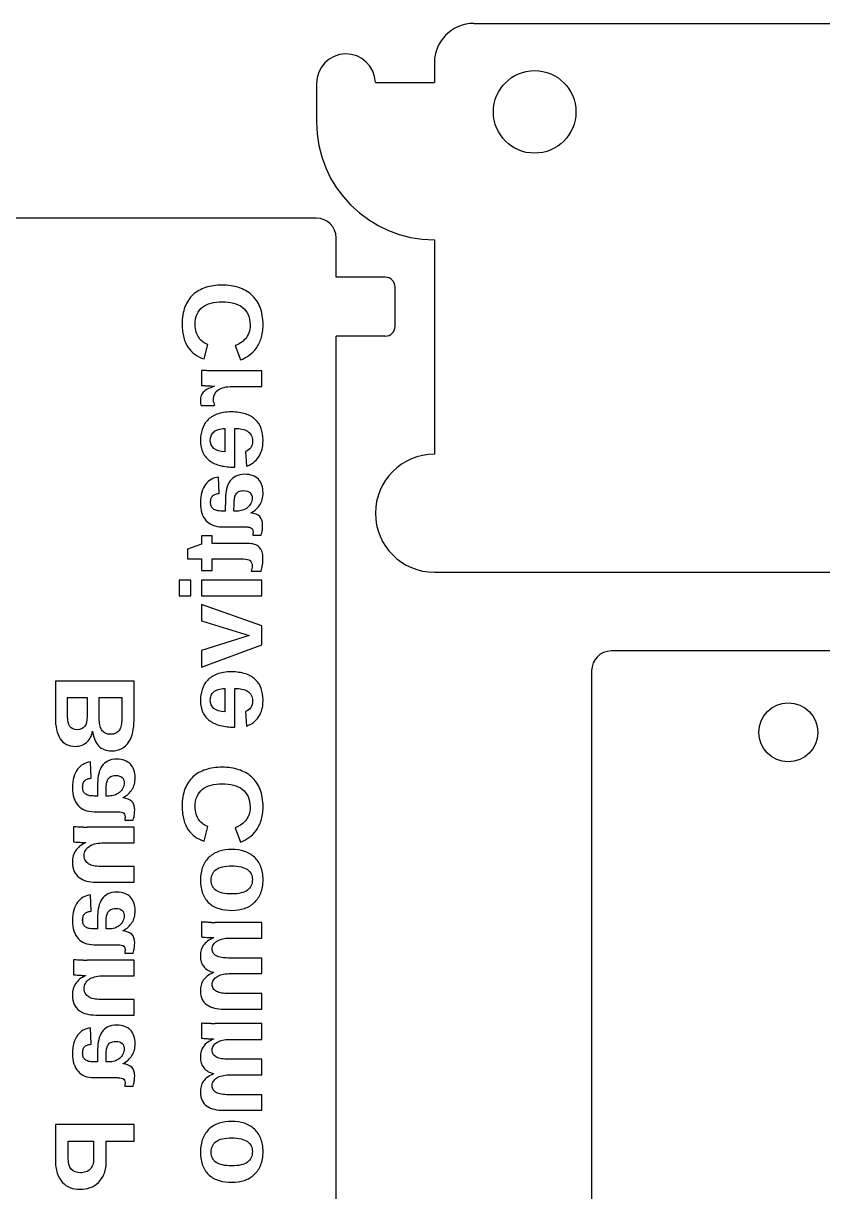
# Model space of a CAD drawing. Header units: millimetres. Extents: x 0 to 270, y 0 to 156.
# Drawn here: x 149.1 to 189.8, y 96.5 to 155.9 of the extents above; entities that cross this region are included whole.
import ezdxf

# ---------------------------------------------------------------- set-up
doc = ezdxf.new("R2010")
doc.units = ezdxf.units.MM
doc.layers.add('connector cutout', color=1, linetype='Continuous')
doc.layers.add('text', color=2, linetype='Continuous')

msp = doc.modelspace()

# ---------------------------------------------------------------- linework, layer by layer
for p, q in [((172, 155.9), (228.2, 155.9)), ((170, 153.9), (170, 152.9)), ((164, 152.849), (164, 150.9)), ((167, 152.9), (167, 152.9)), ((167, 152.9), (170, 152.9)), ((164, 146), (106, 146)), ((165, 143), (165, 145)), ((170, 144.9), (170, 134)), ((167.5, 143), (165, 143)), ((168, 140.5), (168, 142.5)), ((165, 126.3), (165, 140)), ((167.5, 140), (165, 140)), ((170, 128), (262, 128)), ((165, 114.3), (165, 126.3)), ((197.7, 124), (179, 124)), ((178, 123), (178, 55)), ((165, 85.7), (165, 114.3))]:
    msp.add_line(p, q)
msp.add_circle((175.1, 151.4), 2.1)
for centre, radius, start, end in [((172, 153.9), 2, 90, 180), ((165.5, 152.849), 1.5, 1.92971, 180), ((170, 150.9), 6, 180, 270), ((164, 145), 1, 0, 90), ((167.5, 142.5), 0.5, 0, 90), ((167.5, 140.5), 0.5, 270, 0), ((170, 131), 3, 90, 270), ((179, 123), 1, 90, 180)]:
    msp.add_arc(centre, radius, start, end)
at = {"layer": 'connector cutout'}
msp.add_circle((188, 119.86), 1.5, dxfattribs=at)
at = {"layer": 'text'}
for p, q in [((158.282, 138.842), (158.484, 139.58)), ((159.866, 139.52), (160.142, 138.79)), ((158.157, 138.261), (158.157, 137.501)), ((161.229, 138.239), (158.879, 138.239)), ((161.229, 137.441), (161.229, 138.239)), ((158.813, 137.464), (158.813, 137.452)), ((159.721, 137.441), (161.229, 137.441)), ((158.14, 136.47), (158.808, 136.47)), ((159.347, 135.307), (159.347, 134.115)), ((159.847, 133.342), (159.847, 135.312)), ((160.386, 134.14), (160.451, 133.388)), ((159.824, 133.342), (159.847, 133.342)), ((159.052, 132.009), (159.012, 132.841)), ((159.378, 131.768), (159.366, 131.107)), ((159.807, 131.107), (159.813, 131.515)), ((159.366, 131.107), (159.21, 131.107)), ((159.963, 131.107), (159.807, 131.107)), ((160.681, 131.007), (160.681, 131.024)), ((159.202, 130.309), (160.321, 130.309)), ((158.697, 129.853), (158.157, 129.853)), ((158.157, 129.853), (158.157, 129.424)), ((158.697, 129.464), (158.697, 129.853)), ((160.508, 129.464), (158.697, 129.464)), ((160.758, 129.88), (161.19, 129.88)), ((158.157, 129.424), (157.436, 129.174)), ((157.436, 129.174), (157.436, 128.675)), ((157.436, 128.675), (158.157, 128.675)), ((158.157, 128.675), (158.157, 128.092)), ((158.697, 128.092), (158.697, 128.675)), ((158.697, 128.675), (160.292, 128.675)), ((158.157, 128.092), (158.697, 128.092)), ((160.689, 128.058), (161.183, 128.058)), ((157.604, 127.599), (157.016, 127.599)), ((157.016, 127.599), (157.016, 126.801)), ((157.604, 126.801), (157.604, 127.599)), ((161.229, 127.599), (158.157, 127.599)), ((158.157, 127.599), (158.157, 126.801)), ((161.229, 126.801), (161.229, 127.599)), ((157.016, 126.801), (157.604, 126.801)), ((158.157, 126.801), (161.229, 126.801)), ((161.229, 125.27), (158.157, 126.369)), ((158.157, 126.369), (158.157, 125.526)), ((158.157, 125.526), (160.585, 124.788)), ((160.585, 124.788), (158.157, 124.018)), ((161.229, 124.317), (161.229, 125.27)), ((158.157, 123.184), (161.229, 124.317)), ((158.157, 124.018), (158.157, 123.184)), ((154.721, 122.468), (150.721, 122.468)), ((150.721, 122.468), (150.721, 120.637)), ((154.721, 120.467), (154.721, 122.468)), ((159.347, 122.095), (159.347, 120.903)), ((159.847, 120.13), (159.847, 122.1)), ((151.343, 120.677), (151.343, 121.631)), ((151.343, 121.631), (152.334, 121.631)), ((152.334, 121.631), (152.334, 120.671)), ((152.952, 120.569), (152.952, 121.631)), ((152.952, 121.631), (154.099, 121.631)), ((154.099, 121.631), (154.099, 120.538)), ((160.386, 120.928), (160.451, 120.176)), ((159.824, 120.13), (159.847, 120.13)), ((152.544, 117.53), (152.504, 118.362)), ((152.87, 117.289), (152.858, 116.627)), ((153.299, 116.627), (153.305, 117.036)), ((152.858, 116.627), (152.702, 116.627)), ((153.455, 116.627), (153.299, 116.627)), ((154.173, 116.528), (154.173, 116.545)), ((152.694, 115.83), (153.813, 115.83)), ((154.25, 115.401), (154.682, 115.401)), ((151.649, 115.061), (151.649, 114.301)), ((154.721, 115.038), (152.337, 115.038)), ((154.721, 114.241), (154.721, 115.038)), ((158.282, 114.336), (158.484, 115.075)), ((159.866, 115.015), (160.142, 114.285)), ((152.26, 114.264), (152.26, 114.252)), ((153.074, 114.241), (154.721, 114.241)), ((154.721, 113.048), (152.998, 113.048)), ((154.721, 112.253), (154.721, 113.048)), ((152.771, 112.253), (154.721, 112.253)), ((152.544, 110.771), (152.504, 111.603)), ((152.87, 110.53), (152.858, 109.869)), ((152.858, 109.869), (152.702, 109.869)), ((153.299, 109.869), (153.305, 110.277)), ((153.455, 109.869), (153.299, 109.869)), ((158.157, 110.224), (158.157, 109.463)), ((161.229, 110.201), (158.844, 110.201)), ((161.229, 109.403), (161.229, 110.201)), ((154.173, 109.769), (154.173, 109.786)), ((158.768, 109.427), (158.768, 109.415)), ((159.582, 109.403), (161.229, 109.403)), ((152.694, 109.071), (153.813, 109.071)), ((151.649, 108.302), (151.649, 107.542)), ((154.721, 108.28), (152.337, 108.28)), ((154.25, 108.642), (154.682, 108.642)), ((154.721, 107.482), (154.721, 108.28)), ((161.229, 108.393), (159.506, 108.393)), ((161.229, 107.601), (161.229, 108.393)), ((152.26, 107.505), (152.26, 107.494)), ((153.074, 107.482), (154.721, 107.482)), ((158.768, 107.666), (158.768, 107.649)), ((159.546, 107.601), (161.229, 107.601)), ((161.229, 106.59), (159.506, 106.59)), ((161.229, 105.798), (161.229, 106.59)), ((154.721, 106.29), (152.998, 106.29)), ((154.721, 105.495), (154.721, 106.29)), ((159.278, 105.798), (161.229, 105.798)), ((152.771, 105.495), (154.721, 105.495)), ((152.544, 104.013), (152.504, 104.845)), ((158.157, 105.078), (158.157, 104.318)), ((161.229, 105.056), (158.844, 105.056)), ((161.229, 104.258), (161.229, 105.056)), ((158.768, 104.281), (158.768, 104.27)), ((159.582, 104.258), (161.229, 104.258)), ((152.87, 103.772), (152.858, 103.11)), ((153.299, 103.11), (153.305, 103.519)), ((152.858, 103.11), (152.702, 103.11)), ((153.455, 103.11), (153.299, 103.11)), ((154.173, 103.011), (154.173, 103.028)), ((161.229, 103.248), (159.506, 103.248)), ((161.229, 102.455), (161.229, 103.248)), ((152.694, 102.312), (153.813, 102.312)), ((158.768, 102.521), (158.768, 102.504)), ((159.546, 102.455), (161.229, 102.455)), ((154.25, 101.884), (154.682, 101.884)), ((161.229, 101.445), (159.506, 101.445)), ((161.229, 100.653), (161.229, 101.445)), ((159.278, 100.653), (161.229, 100.653)), ((154.721, 99.925), (150.721, 99.925)), ((150.721, 99.925), (150.721, 98.128)), ((154.721, 99.088), (154.721, 99.925)), ((151.371, 98.222), (151.371, 99.088)), ((151.371, 99.088), (152.668, 99.088)), ((152.668, 99.088), (152.668, 98.199)), ((153.313, 98.094), (153.313, 99.088)), ((153.313, 99.088), (154.721, 99.088))]:
    msp.add_line(p, q, dxfattribs=at)
for centre, radius, start, end in [((159.16, 149.525), 12.068, 266.66383, 267.60149), ((161.7, 137.11), 2.962, 189.41928, 192.47318), ((160.021, 130.304), 1.236, 346.10812, 351.47061), ((153.513, 115.825), 1.236, 346.10812, 351.47061), ((152.339, 130.786), 15.748, 269.2462, 269.98987), ((152.545, 124.015), 9.757, 266.35659, 267.42638), ((158.847, 125.949), 15.748, 269.2462, 269.98987), ((159.053, 119.178), 9.757, 266.35659, 267.42638), ((153.513, 109.066), 1.236, 346.10812, 351.47061), ((152.339, 124.028), 15.748, 269.2462, 269.98987), ((152.545, 117.257), 9.757, 266.35659, 267.42638), ((158.847, 120.804), 15.748, 269.2462, 269.98987), ((159.053, 114.033), 9.757, 266.35659, 267.42638), ((153.513, 102.308), 1.236, 346.10812, 351.47061)]:
    msp.add_arc(centre, radius, start, end, dxfattribs=at)
for points in [[(159.21, 142.592), (158.898, 142.592), (158.616, 142.552), (158.365, 142.472)], [(160.043, 142.472), (159.789, 142.552), (159.511, 142.592), (159.21, 142.592)], [(157.721, 142.107), (157.544, 141.944), (157.408, 141.738), (157.313, 141.489)], [(158.365, 142.472), (158.113, 142.391), (157.898, 142.27), (157.721, 142.107)], [(160.7, 142.103), (160.515, 142.268), (160.296, 142.391), (160.043, 142.472)], [(161.131, 141.474), (161.028, 141.728), (160.884, 141.937), (160.7, 142.103)], [(157.313, 141.489), (157.217, 141.24), (157.169, 140.947), (157.169, 140.61)], [(157.926, 141.116), (157.991, 141.262), (158.084, 141.381), (158.205, 141.475)], [(158.205, 141.475), (158.327, 141.569), (158.472, 141.638), (158.641, 141.682)], [(158.641, 141.682), (158.811, 141.727), (159.001, 141.749), (159.21, 141.749)], [(159.21, 141.749), (159.419, 141.749), (159.61, 141.727), (159.783, 141.682)], [(159.783, 141.682), (159.956, 141.638), (160.105, 141.569), (160.23, 141.474)], [(160.23, 141.474), (160.355, 141.379), (160.452, 141.258), (160.522, 141.109)], [(161.286, 140.573), (161.286, 140.92), (161.234, 141.22), (161.131, 141.474)], [(157.828, 140.593), (157.828, 140.796), (157.861, 140.97), (157.926, 141.116)], [(160.522, 141.109), (160.592, 140.96), (160.627, 140.782), (160.627, 140.573)], [(157.169, 140.61), (157.169, 140.349), (157.197, 140.121), (157.252, 139.925)], [(157.883, 140.208), (157.846, 140.321), (157.828, 140.45), (157.828, 140.593)], [(158.029, 139.911), (157.969, 139.995), (157.92, 140.094), (157.883, 140.208)], [(160.561, 140.166), (160.516, 140.052), (160.458, 139.952), (160.386, 139.868)], [(160.627, 140.573), (160.627, 140.416), (160.605, 140.281), (160.561, 140.166)], [(161.188, 139.882), (161.253, 140.078), (161.286, 140.309), (161.286, 140.573)], [(157.252, 139.925), (157.307, 139.729), (157.384, 139.56), (157.483, 139.417)], [(158.238, 139.702), (158.16, 139.757), (158.09, 139.827), (158.029, 139.911)], [(158.484, 139.58), (158.399, 139.606), (158.317, 139.647), (158.238, 139.702)], [(160.142, 139.658), (160.051, 139.602), (159.959, 139.556), (159.866, 139.52)], [(160.386, 139.868), (160.314, 139.784), (160.233, 139.714), (160.142, 139.658)], [(160.931, 139.375), (161.037, 139.517), (161.123, 139.686), (161.188, 139.882)], [(157.483, 139.417), (157.582, 139.274), (157.699, 139.156), (157.835, 139.062)], [(157.835, 139.062), (157.97, 138.968), (158.119, 138.895), (158.282, 138.842)], [(160.142, 138.79), (160.286, 138.85), (160.427, 138.926), (160.565, 139.021)], [(160.565, 139.021), (160.703, 139.115), (160.825, 139.233), (160.931, 139.375)], [(158.275, 138.253), (158.221, 138.255), (158.182, 138.257), (158.157, 138.261)], [(158.457, 138.246), (158.39, 138.249), (158.329, 138.251), (158.275, 138.253)], [(158.668, 138.24), (158.595, 138.241), (158.524, 138.243), (158.457, 138.246)], [(158.879, 138.239), (158.812, 138.239), (158.742, 138.239), (158.668, 138.24)], [(158.29, 137.192), (158.228, 137.139), (158.181, 137.074), (158.148, 136.998)], [(158.157, 137.501), (158.18, 137.497), (158.219, 137.493), (158.275, 137.489)], [(158.275, 137.489), (158.331, 137.486), (158.392, 137.482), (158.458, 137.478)], [(158.514, 137.333), (158.426, 137.293), (158.351, 137.246), (158.29, 137.192)], [(158.813, 137.452), (158.701, 137.412), (158.602, 137.373), (158.514, 137.333)], [(158.655, 137.468), (158.721, 137.465), (158.773, 137.464), (158.813, 137.464)], [(158.765, 136.811), (158.765, 137.01), (158.845, 137.164), (159.006, 137.275)], [(159.006, 137.275), (159.167, 137.386), (159.405, 137.441), (159.721, 137.441)], [(158.148, 136.998), (158.114, 136.922), (158.098, 136.829), (158.098, 136.717)], [(158.098, 136.717), (158.098, 136.67), (158.102, 136.623), (158.11, 136.576)], [(158.778, 136.625), (158.769, 136.677), (158.765, 136.739), (158.765, 136.811)], [(158.11, 136.576), (158.119, 136.53), (158.129, 136.494), (158.14, 136.47)], [(158.938, 136.033), (158.738, 135.954), (158.575, 135.848), (158.451, 135.714)], [(159.679, 136.15), (159.386, 136.15), (159.139, 136.111), (158.938, 136.033)], [(160.387, 136.051), (160.186, 136.117), (159.95, 136.15), (159.679, 136.15)], [(160.89, 135.764), (160.756, 135.889), (160.589, 135.985), (160.387, 136.051)], [(158.451, 135.714), (158.327, 135.581), (158.238, 135.427), (158.183, 135.253)], [(161.188, 135.311), (161.123, 135.488), (161.023, 135.639), (160.89, 135.764)], [(158.183, 135.253), (158.128, 135.079), (158.1, 134.895), (158.1, 134.702)], [(158.603, 134.714), (158.603, 134.795), (158.617, 134.871), (158.644, 134.942)], [(158.644, 134.942), (158.671, 135.013), (158.715, 135.075), (158.775, 135.127)], [(158.775, 135.127), (158.834, 135.179), (158.912, 135.221), (159.006, 135.253)], [(159.006, 135.253), (159.101, 135.285), (159.214, 135.303), (159.347, 135.307)], [(159.847, 135.312), (159.975, 135.312), (160.095, 135.301), (160.206, 135.278)], [(160.206, 135.278), (160.317, 135.256), (160.412, 135.219), (160.493, 135.168)], [(160.493, 135.168), (160.573, 135.117), (160.636, 135.05), (160.683, 134.969)], [(160.683, 134.969), (160.729, 134.888), (160.752, 134.789), (160.752, 134.674)], [(161.286, 134.714), (161.286, 134.935), (161.253, 135.134), (161.188, 135.311)], [(158.1, 134.702), (158.1, 134.46), (158.143, 134.253), (158.227, 134.082)], [(158.789, 134.293), (158.665, 134.398), (158.603, 134.538), (158.603, 134.714)], [(159.347, 134.115), (159.099, 134.13), (158.913, 134.189), (158.789, 134.293)], [(160.663, 134.33), (160.603, 134.241), (160.511, 134.178), (160.386, 134.14)], [(160.752, 134.674), (160.752, 134.534), (160.722, 134.419), (160.663, 134.33)], [(161.205, 134.159), (161.259, 134.311), (161.286, 134.496), (161.286, 134.714)], [(158.227, 134.082), (158.311, 133.911), (158.429, 133.77), (158.58, 133.661)], [(158.58, 133.661), (158.732, 133.551), (158.913, 133.47), (159.124, 133.419)], [(160.729, 133.531), (160.828, 133.593), (160.918, 133.675), (161.001, 133.777)], [(161.001, 133.777), (161.083, 133.879), (161.151, 134.006), (161.205, 134.159)], [(159.124, 133.419), (159.335, 133.368), (159.568, 133.342), (159.824, 133.342)], [(160.451, 133.388), (160.538, 133.422), (160.631, 133.47), (160.729, 133.531)], [(158.356, 132.465), (158.275, 132.358), (158.212, 132.226), (158.167, 132.07)], [(158.644, 132.716), (158.533, 132.656), (158.437, 132.572), (158.356, 132.465)], [(159.012, 132.841), (158.878, 132.819), (158.755, 132.777), (158.644, 132.716)], [(159.601, 132.625), (159.524, 132.515), (159.468, 132.387), (159.433, 132.239)], [(159.902, 132.885), (159.778, 132.822), (159.678, 132.735), (159.601, 132.625)], [(160.36, 132.98), (160.179, 132.98), (160.026, 132.949), (159.902, 132.885)], [(160.755, 132.915), (160.64, 132.958), (160.508, 132.98), (160.36, 132.98)], [(161.046, 132.727), (160.967, 132.809), (160.87, 132.871), (160.755, 132.915)], [(161.225, 132.431), (161.184, 132.547), (161.124, 132.646), (161.046, 132.727)], [(161.286, 132.035), (161.286, 132.182), (161.265, 132.314), (161.225, 132.431)], [(158.167, 132.07), (158.123, 131.914), (158.1, 131.731), (158.1, 131.521)], [(158.637, 131.732), (158.65, 131.784), (158.674, 131.829), (158.707, 131.867)], [(158.707, 131.867), (158.74, 131.905), (158.784, 131.936), (158.84, 131.96)], [(158.84, 131.96), (158.896, 131.983), (158.966, 132), (159.052, 132.009)], [(159.433, 132.239), (159.398, 132.091), (159.38, 131.934), (159.378, 131.768)], [(159.834, 131.758), (159.844, 131.835), (159.866, 131.902), (159.899, 131.96)], [(159.899, 131.96), (159.932, 132.017), (159.98, 132.063), (160.043, 132.097)], [(160.043, 132.097), (160.105, 132.131), (160.19, 132.148), (160.298, 132.148)], [(160.298, 132.148), (160.444, 132.148), (160.552, 132.115), (160.623, 132.048)], [(160.623, 132.048), (160.694, 131.98), (160.73, 131.891), (160.73, 131.779)], [(161.127, 131.431), (161.233, 131.597), (161.286, 131.798), (161.286, 132.035)], [(158.1, 131.521), (158.1, 131.33), (158.124, 131.159), (158.171, 131.01)], [(158.617, 131.555), (158.617, 131.621), (158.624, 131.68), (158.637, 131.732)], [(158.647, 131.363), (158.627, 131.419), (158.617, 131.483), (158.617, 131.555)], [(158.748, 131.223), (158.701, 131.261), (158.667, 131.308), (158.647, 131.363)], [(159.813, 131.515), (159.816, 131.6), (159.823, 131.681), (159.834, 131.758)], [(160.492, 131.29), (160.421, 131.232), (160.339, 131.187), (160.247, 131.155)], [(160.664, 131.501), (160.621, 131.418), (160.563, 131.347), (160.492, 131.29)], [(160.73, 131.779), (160.73, 131.677), (160.708, 131.584), (160.664, 131.501)], [(160.681, 131.024), (160.873, 131.13), (161.021, 131.266), (161.127, 131.431)], [(158.171, 131.01), (158.219, 130.86), (158.289, 130.734), (158.383, 130.63)], [(158.931, 131.136), (158.856, 131.156), (158.795, 131.185), (158.748, 131.223)], [(159.21, 131.107), (159.099, 131.107), (159.005, 131.117), (158.931, 131.136)], [(160.247, 131.155), (160.154, 131.123), (160.06, 131.107), (159.963, 131.107)], [(161.116, 130.835), (161.017, 130.931), (160.873, 130.988), (160.681, 131.007)], [(161.263, 130.391), (161.263, 130.592), (161.214, 130.74), (161.116, 130.835)], [(158.383, 130.63), (158.477, 130.526), (158.592, 130.446), (158.728, 130.391)], [(158.728, 130.391), (158.864, 130.336), (159.022, 130.309), (159.202, 130.309)], [(160.321, 130.309), (160.393, 130.309), (160.457, 130.306), (160.514, 130.299)], [(160.514, 130.299), (160.57, 130.292), (160.618, 130.28), (160.657, 130.262)], [(160.657, 130.262), (160.696, 130.244), (160.725, 130.218), (160.745, 130.185)], [(160.745, 130.185), (160.765, 130.152), (160.775, 130.109), (160.775, 130.056)], [(160.775, 130.056), (160.775, 129.996), (160.769, 129.937), (160.758, 129.88)], [(161.243, 130.121), (161.249, 130.159), (161.254, 130.199), (161.257, 130.242)], [(161.257, 130.242), (161.261, 130.285), (161.263, 130.334), (161.263, 130.391)], [(161.088, 129.274), (160.961, 129.401), (160.767, 129.464), (160.508, 129.464)], [(161.19, 129.88), (161.201, 129.927), (161.211, 129.97), (161.221, 130.008)], [(161.28, 128.732), (161.28, 128.966), (161.216, 129.147), (161.088, 129.274)], [(160.292, 128.675), (160.442, 128.675), (160.552, 128.647), (160.623, 128.59)], [(160.623, 128.59), (160.694, 128.533), (160.73, 128.445), (160.73, 128.325)], [(160.73, 128.325), (160.73, 128.276), (160.726, 128.232), (160.718, 128.192)], [(161.183, 128.058), (161.216, 128.157), (161.24, 128.261), (161.256, 128.371)], [(161.256, 128.371), (161.272, 128.48), (161.28, 128.601), (161.28, 128.732)], [(160.718, 128.192), (160.71, 128.153), (160.701, 128.108), (160.689, 128.058)], [(159.679, 122.938), (159.386, 122.938), (159.139, 122.899), (158.938, 122.82)], [(160.387, 122.839), (160.186, 122.905), (159.95, 122.938), (159.679, 122.938)], [(158.451, 122.502), (158.327, 122.369), (158.238, 122.215), (158.183, 122.041)], [(158.938, 122.82), (158.738, 122.742), (158.575, 122.636), (158.451, 122.502)], [(160.89, 122.552), (160.756, 122.677), (160.589, 122.773), (160.387, 122.839)], [(161.188, 122.099), (161.123, 122.276), (161.023, 122.427), (160.89, 122.552)], [(158.183, 122.041), (158.128, 121.867), (158.1, 121.683), (158.1, 121.49)], [(158.644, 121.73), (158.671, 121.801), (158.715, 121.863), (158.775, 121.915)], [(158.775, 121.915), (158.834, 121.967), (158.912, 122.009), (159.006, 122.041)], [(159.006, 122.041), (159.101, 122.073), (159.214, 122.091), (159.347, 122.095)], [(159.847, 122.1), (159.975, 122.1), (160.095, 122.089), (160.206, 122.066)], [(160.206, 122.066), (160.317, 122.044), (160.412, 122.007), (160.493, 121.956)], [(160.493, 121.956), (160.573, 121.904), (160.636, 121.838), (160.683, 121.757)], [(160.683, 121.757), (160.729, 121.676), (160.752, 121.577), (160.752, 121.462)], [(161.286, 121.501), (161.286, 121.723), (161.253, 121.922), (161.188, 122.099)], [(158.1, 121.49), (158.1, 121.248), (158.143, 121.041), (158.227, 120.87)], [(158.603, 121.501), (158.603, 121.583), (158.617, 121.659), (158.644, 121.73)], [(158.789, 121.081), (158.665, 121.186), (158.603, 121.326), (158.603, 121.501)], [(160.752, 121.462), (160.752, 121.322), (160.722, 121.207), (160.663, 121.118)], [(161.205, 120.947), (161.259, 121.099), (161.286, 121.284), (161.286, 121.501)], [(150.721, 120.637), (150.721, 120.401), (150.741, 120.19), (150.782, 120.006)], [(151.456, 120.167), (151.38, 120.282), (151.343, 120.452), (151.343, 120.677)], [(152.334, 120.671), (152.334, 120.435), (152.293, 120.263), (152.21, 120.156)], [(152.981, 120.252), (152.962, 120.35), (152.952, 120.455), (152.952, 120.569)], [(158.227, 120.87), (158.311, 120.699), (158.429, 120.558), (158.58, 120.448)], [(159.347, 120.903), (159.099, 120.918), (158.913, 120.977), (158.789, 121.081)], [(160.663, 121.118), (160.603, 121.029), (160.511, 120.966), (160.386, 120.928)], [(160.729, 120.319), (160.828, 120.381), (160.918, 120.462), (161.001, 120.565)], [(161.001, 120.565), (161.083, 120.667), (161.151, 120.794), (161.205, 120.947)], [(150.782, 120.006), (150.823, 119.821), (150.885, 119.665), (150.968, 119.539)], [(151.84, 119.996), (151.66, 119.996), (151.532, 120.053), (151.456, 120.167)], [(152.21, 120.156), (152.128, 120.049), (152.004, 119.996), (151.84, 119.996)], [(153.074, 119.997), (153.031, 120.07), (153, 120.155), (152.981, 120.252)], [(153.248, 119.825), (153.176, 119.867), (153.118, 119.924), (153.074, 119.997)], [(153.979, 119.986), (153.934, 119.916), (153.874, 119.862), (153.798, 119.822)], [(154.072, 120.231), (154.054, 120.136), (154.023, 120.055), (153.979, 119.986)], [(154.099, 120.538), (154.099, 120.428), (154.09, 120.326), (154.072, 120.231)], [(154.657, 119.871), (154.7, 120.058), (154.721, 120.257), (154.721, 120.467)], [(158.58, 120.448), (158.732, 120.339), (158.913, 120.258), (159.124, 120.207)], [(159.124, 120.207), (159.335, 120.156), (159.568, 120.13), (159.824, 120.13)], [(160.451, 120.176), (160.538, 120.21), (160.631, 120.257), (160.729, 120.319)], [(150.968, 119.539), (151.051, 119.412), (151.156, 119.316), (151.282, 119.25)], [(152.301, 119.341), (152.457, 119.467), (152.562, 119.658), (152.617, 119.916)], [(152.617, 119.916), (152.655, 119.592), (152.757, 119.346), (152.923, 119.176)], [(153.515, 119.763), (153.409, 119.763), (153.32, 119.784), (153.248, 119.825)], [(153.798, 119.822), (153.723, 119.783), (153.628, 119.763), (153.515, 119.763)], [(154.101, 119.045), (154.246, 119.126), (154.364, 119.237), (154.455, 119.378)], [(154.455, 119.378), (154.547, 119.519), (154.614, 119.683), (154.657, 119.871)], [(151.282, 119.25), (151.408, 119.185), (151.556, 119.152), (151.726, 119.152)], [(151.726, 119.152), (151.953, 119.152), (152.145, 119.215), (152.301, 119.341)], [(152.923, 119.176), (153.088, 119.007), (153.307, 118.923), (153.58, 118.923)], [(153.58, 118.923), (153.783, 118.923), (153.956, 118.963), (154.101, 119.045)], [(152.136, 118.237), (152.025, 118.176), (151.929, 118.092), (151.848, 117.986)], [(152.504, 118.362), (152.37, 118.339), (152.247, 118.298), (152.136, 118.237)], [(153.394, 118.406), (153.27, 118.343), (153.17, 118.256), (153.093, 118.146)], [(153.852, 118.501), (153.671, 118.501), (153.518, 118.469), (153.394, 118.406)], [(154.247, 118.436), (154.132, 118.479), (154, 118.501), (153.852, 118.501)], [(154.538, 118.248), (154.459, 118.329), (154.362, 118.392), (154.247, 118.436)], [(154.717, 117.951), (154.676, 118.068), (154.616, 118.167), (154.538, 118.248)], [(151.659, 117.591), (151.615, 117.435), (151.593, 117.252), (151.593, 117.042)], [(151.848, 117.986), (151.767, 117.879), (151.704, 117.747), (151.659, 117.591)], [(152.925, 117.76), (152.89, 117.612), (152.872, 117.455), (152.87, 117.289)], [(153.093, 118.146), (153.016, 118.036), (152.96, 117.907), (152.925, 117.76)], [(153.391, 117.48), (153.424, 117.538), (153.472, 117.584), (153.535, 117.618)], [(153.535, 117.618), (153.597, 117.652), (153.682, 117.669), (153.79, 117.669)], [(153.79, 117.669), (153.936, 117.669), (154.044, 117.635), (154.115, 117.568)], [(154.778, 117.555), (154.778, 117.703), (154.757, 117.835), (154.717, 117.951)], [(157.721, 117.601), (157.544, 117.438), (157.408, 117.233), (157.313, 116.984)], [(158.365, 117.966), (158.113, 117.886), (157.898, 117.764), (157.721, 117.601)], [(159.21, 118.087), (158.898, 118.087), (158.616, 118.046), (158.365, 117.966)], [(160.043, 117.966), (159.789, 118.046), (159.511, 118.087), (159.21, 118.087)], [(160.7, 117.597), (160.515, 117.763), (160.296, 117.886), (160.043, 117.966)], [(161.131, 116.968), (161.028, 117.222), (160.884, 117.432), (160.7, 117.597)], [(151.593, 117.042), (151.593, 116.85), (151.616, 116.68), (151.663, 116.531)], [(152.109, 117.076), (152.109, 117.142), (152.116, 117.201), (152.129, 117.253)], [(152.139, 116.884), (152.119, 116.94), (152.109, 117.004), (152.109, 117.076)], [(152.129, 117.253), (152.143, 117.305), (152.166, 117.35), (152.199, 117.388)], [(152.199, 117.388), (152.232, 117.426), (152.277, 117.457), (152.332, 117.48)], [(152.332, 117.48), (152.388, 117.504), (152.458, 117.521), (152.544, 117.53)], [(153.305, 117.036), (153.308, 117.121), (153.315, 117.202), (153.326, 117.279)], [(153.326, 117.279), (153.336, 117.355), (153.358, 117.423), (153.391, 117.48)], [(154.156, 117.022), (154.113, 116.939), (154.055, 116.868), (153.984, 116.81)], [(154.115, 117.568), (154.186, 117.501), (154.222, 117.412), (154.222, 117.3)], [(154.222, 117.3), (154.222, 117.198), (154.2, 117.105), (154.156, 117.022)], [(154.619, 116.952), (154.725, 117.118), (154.778, 117.319), (154.778, 117.555)], [(157.313, 116.984), (157.217, 116.735), (157.169, 116.442), (157.169, 116.105)], [(158.205, 116.97), (158.327, 117.063), (158.472, 117.133), (158.641, 117.177)], [(158.641, 117.177), (158.811, 117.221), (159.001, 117.243), (159.21, 117.243)], [(159.21, 117.243), (159.419, 117.243), (159.61, 117.221), (159.783, 117.177)], [(159.783, 117.177), (159.956, 117.133), (160.105, 117.063), (160.23, 116.968)], [(151.663, 116.531), (151.711, 116.381), (151.781, 116.254), (151.875, 116.15)], [(152.24, 116.743), (152.193, 116.781), (152.159, 116.828), (152.139, 116.884)], [(152.423, 116.657), (152.348, 116.677), (152.287, 116.706), (152.24, 116.743)], [(152.702, 116.627), (152.591, 116.627), (152.497, 116.637), (152.423, 116.657)], [(153.739, 116.675), (153.646, 116.643), (153.552, 116.627), (153.455, 116.627)], [(153.984, 116.81), (153.913, 116.752), (153.831, 116.707), (153.739, 116.675)], [(154.173, 116.545), (154.365, 116.651), (154.513, 116.786), (154.619, 116.952)], [(154.608, 116.356), (154.509, 116.451), (154.365, 116.509), (154.173, 116.528)], [(157.828, 116.088), (157.828, 116.29), (157.861, 116.464), (157.926, 116.61)], [(157.926, 116.61), (157.991, 116.756), (158.084, 116.876), (158.205, 116.97)], [(160.23, 116.968), (160.355, 116.874), (160.452, 116.752), (160.522, 116.603)], [(160.522, 116.603), (160.592, 116.455), (160.627, 116.276), (160.627, 116.068)], [(161.286, 116.068), (161.286, 116.415), (161.234, 116.715), (161.131, 116.968)], [(151.875, 116.15), (151.969, 116.046), (152.084, 115.967), (152.22, 115.912)], [(152.22, 115.912), (152.356, 115.857), (152.514, 115.83), (152.694, 115.83)], [(153.813, 115.83), (153.885, 115.83), (153.949, 115.826), (154.006, 115.82)], [(154.006, 115.82), (154.063, 115.813), (154.11, 115.801), (154.149, 115.782)], [(154.755, 115.912), (154.755, 116.112), (154.706, 116.26), (154.608, 116.356)], [(154.749, 115.763), (154.753, 115.805), (154.755, 115.855), (154.755, 115.912)], [(157.169, 116.105), (157.169, 115.844), (157.197, 115.615), (157.252, 115.419)], [(157.883, 115.702), (157.846, 115.816), (157.828, 115.944), (157.828, 116.088)], [(160.627, 116.068), (160.627, 115.911), (160.605, 115.775), (160.561, 115.661)], [(161.188, 115.377), (161.253, 115.573), (161.286, 115.803), (161.286, 116.068)], [(154.149, 115.782), (154.188, 115.764), (154.217, 115.739), (154.237, 115.706)], [(154.237, 115.706), (154.257, 115.673), (154.267, 115.63), (154.267, 115.577)], [(154.267, 115.577), (154.267, 115.516), (154.261, 115.458), (154.25, 115.401)], [(154.682, 115.401), (154.693, 115.448), (154.703, 115.491), (154.713, 115.528)], [(154.735, 115.642), (154.741, 115.68), (154.746, 115.72), (154.749, 115.763)], [(157.252, 115.419), (157.307, 115.224), (157.384, 115.054), (157.483, 114.911)], [(158.029, 115.405), (157.969, 115.49), (157.92, 115.589), (157.883, 115.702)], [(158.238, 115.197), (158.16, 115.252), (158.09, 115.321), (158.029, 115.405)], [(160.386, 115.362), (160.314, 115.278), (160.233, 115.208), (160.142, 115.152)], [(160.561, 115.661), (160.516, 115.546), (160.458, 115.447), (160.386, 115.362)], [(160.931, 114.87), (161.037, 115.012), (161.123, 115.181), (161.188, 115.377)], [(151.761, 115.053), (151.711, 115.055), (151.674, 115.057), (151.649, 115.061)], [(151.932, 115.046), (151.868, 115.049), (151.811, 115.051), (151.761, 115.053)], [(152.132, 115.04), (152.062, 115.041), (151.995, 115.043), (151.932, 115.046)], [(157.483, 114.911), (157.582, 114.769), (157.699, 114.65), (157.835, 114.556)], [(158.484, 115.075), (158.399, 115.101), (158.317, 115.142), (158.238, 115.197)], [(160.142, 115.152), (160.051, 115.096), (159.959, 115.051), (159.866, 115.015)], [(160.565, 114.515), (160.703, 114.61), (160.825, 114.728), (160.931, 114.87)], [(151.649, 114.301), (151.672, 114.297), (151.708, 114.293), (151.758, 114.289)], [(152.26, 114.252), (152.025, 114.144), (151.855, 114.009), (151.749, 113.846)], [(151.758, 114.289), (151.809, 114.285), (151.864, 114.282), (151.925, 114.278)], [(152.107, 114.268), (152.167, 114.265), (152.218, 114.264), (152.26, 114.264)], [(152.253, 113.859), (152.295, 113.938), (152.356, 114.005), (152.434, 114.062)], [(152.434, 114.062), (152.513, 114.119), (152.606, 114.163), (152.715, 114.194)], [(152.715, 114.194), (152.824, 114.225), (152.944, 114.241), (153.074, 114.241)], [(157.835, 114.556), (157.97, 114.463), (158.119, 114.389), (158.282, 114.336)], [(160.142, 114.285), (160.286, 114.344), (160.427, 114.421), (160.565, 114.515)], [(151.749, 113.846), (151.643, 113.684), (151.59, 113.49), (151.59, 113.264)], [(152.189, 113.596), (152.189, 113.693), (152.21, 113.781), (152.253, 113.859)], [(152.248, 113.341), (152.209, 113.411), (152.189, 113.496), (152.189, 113.596)], [(158.552, 113.529), (158.41, 113.4), (158.299, 113.238), (158.22, 113.043)], [(159.056, 113.817), (158.862, 113.753), (158.694, 113.657), (158.552, 113.529)], [(159.69, 113.912), (159.461, 113.912), (159.25, 113.88), (159.056, 113.817)], [(160.339, 113.813), (160.143, 113.879), (159.927, 113.912), (159.69, 113.912)], [(160.843, 113.519), (160.703, 113.648), (160.535, 113.746), (160.339, 113.813)], [(161.169, 113.037), (161.092, 113.229), (160.983, 113.389), (160.843, 113.519)], [(151.59, 113.264), (151.59, 113.079), (151.62, 112.922), (151.68, 112.794)], [(152.415, 113.17), (152.343, 113.214), (152.288, 113.271), (152.248, 113.341)], [(152.67, 113.077), (152.571, 113.095), (152.486, 113.127), (152.415, 113.17)], [(152.998, 113.048), (152.879, 113.048), (152.769, 113.058), (152.67, 113.077)], [(158.22, 113.043), (158.14, 112.848), (158.1, 112.62), (158.1, 112.359)], [(158.648, 112.348), (158.648, 112.582), (158.732, 112.762), (158.898, 112.887)], [(158.898, 112.887), (159.065, 113.012), (159.329, 113.074), (159.69, 113.074)], [(159.69, 113.074), (159.874, 113.074), (160.032, 113.058), (160.165, 113.025)], [(160.165, 113.025), (160.297, 112.992), (160.406, 112.945), (160.491, 112.885)], [(160.491, 112.885), (160.576, 112.824), (160.639, 112.751), (160.68, 112.666)], [(161.286, 112.376), (161.286, 112.626), (161.247, 112.846), (161.169, 113.037)], [(151.68, 112.794), (151.741, 112.667), (151.824, 112.563), (151.93, 112.482)], [(151.93, 112.482), (152.036, 112.402), (152.161, 112.344), (152.305, 112.307)], [(152.305, 112.307), (152.449, 112.271), (152.604, 112.253), (152.771, 112.253)], [(158.1, 112.359), (158.1, 112.083), (158.14, 111.847), (158.22, 111.652)], [(158.895, 111.828), (158.731, 111.948), (158.648, 112.121), (158.648, 112.348)], [(160.68, 112.666), (160.72, 112.581), (160.741, 112.487), (160.741, 112.385)], [(160.741, 112.385), (160.741, 112.267), (160.72, 112.162), (160.68, 112.071)], [(161.168, 111.695), (161.246, 111.889), (161.286, 112.117), (161.286, 112.376)], [(153.394, 111.647), (153.27, 111.584), (153.17, 111.497), (153.093, 111.387)], [(153.852, 111.742), (153.671, 111.742), (153.518, 111.711), (153.394, 111.647)], [(154.247, 111.677), (154.132, 111.72), (154, 111.742), (153.852, 111.742)], [(154.538, 111.49), (154.459, 111.571), (154.362, 111.633), (154.247, 111.677)], [(158.22, 111.652), (158.299, 111.458), (158.409, 111.298), (158.551, 111.174)], [(159.69, 111.65), (159.325, 111.65), (159.06, 111.709), (158.895, 111.828)], [(160.165, 111.698), (160.032, 111.666), (159.874, 111.65), (159.69, 111.65)], [(160.491, 111.839), (160.406, 111.777), (160.297, 111.73), (160.165, 111.698)], [(160.68, 112.071), (160.639, 111.979), (160.576, 111.902), (160.491, 111.839)], [(160.839, 111.206), (160.98, 111.337), (161.089, 111.5), (161.168, 111.695)], [(151.848, 111.227), (151.767, 111.12), (151.704, 110.988), (151.659, 110.832)], [(152.136, 111.478), (152.025, 111.418), (151.929, 111.334), (151.848, 111.227)], [(152.504, 111.603), (152.37, 111.581), (152.247, 111.539), (152.136, 111.478)], [(153.093, 111.387), (153.016, 111.277), (152.96, 111.149), (152.925, 111.001)], [(154.717, 111.193), (154.676, 111.309), (154.616, 111.408), (154.538, 111.49)], [(154.778, 110.797), (154.778, 110.944), (154.757, 111.076), (154.717, 111.193)], [(158.551, 111.174), (158.692, 111.05), (158.859, 110.959), (159.053, 110.901)], [(160.335, 110.912), (160.53, 110.978), (160.698, 111.076), (160.839, 111.206)], [(151.659, 110.832), (151.615, 110.676), (151.593, 110.493), (151.593, 110.283)], [(152.109, 110.317), (152.109, 110.383), (152.116, 110.442), (152.129, 110.494)], [(152.129, 110.494), (152.143, 110.546), (152.166, 110.591), (152.199, 110.629)], [(152.199, 110.629), (152.232, 110.667), (152.277, 110.698), (152.332, 110.722)], [(152.332, 110.722), (152.388, 110.745), (152.458, 110.762), (152.544, 110.771)], [(152.925, 111.001), (152.89, 110.853), (152.872, 110.696), (152.87, 110.53)], [(153.305, 110.277), (153.308, 110.362), (153.315, 110.443), (153.326, 110.52)], [(153.326, 110.52), (153.336, 110.597), (153.358, 110.664), (153.391, 110.722)], [(153.391, 110.722), (153.424, 110.779), (153.472, 110.825), (153.535, 110.859)], [(153.535, 110.859), (153.597, 110.893), (153.682, 110.91), (153.79, 110.91)], [(153.79, 110.91), (153.936, 110.91), (154.044, 110.877), (154.115, 110.81)], [(154.115, 110.81), (154.186, 110.742), (154.222, 110.653), (154.222, 110.541)], [(154.222, 110.541), (154.222, 110.439), (154.2, 110.346), (154.156, 110.263)], [(154.619, 110.193), (154.725, 110.359), (154.778, 110.56), (154.778, 110.797)], [(159.053, 110.901), (159.247, 110.843), (159.459, 110.814), (159.69, 110.814)], [(159.69, 110.814), (159.925, 110.814), (160.14, 110.847), (160.335, 110.912)], [(151.593, 110.283), (151.593, 110.092), (151.616, 109.921), (151.663, 109.772)], [(152.139, 110.126), (152.119, 110.181), (152.109, 110.245), (152.109, 110.317)], [(152.24, 109.985), (152.193, 110.023), (152.159, 110.07), (152.139, 110.126)], [(152.423, 109.898), (152.348, 109.918), (152.287, 109.947), (152.24, 109.985)], [(152.702, 109.869), (152.591, 109.869), (152.497, 109.879), (152.423, 109.898)], [(153.739, 109.917), (153.646, 109.885), (153.552, 109.869), (153.455, 109.869)], [(153.984, 110.052), (153.913, 109.994), (153.831, 109.949), (153.739, 109.917)], [(154.156, 110.263), (154.113, 110.18), (154.055, 110.11), (153.984, 110.052)], [(154.173, 109.786), (154.365, 109.892), (154.513, 110.028), (154.619, 110.193)], [(158.269, 110.215), (158.219, 110.217), (158.182, 110.22), (158.157, 110.224)], [(158.44, 110.208), (158.376, 110.211), (158.319, 110.214), (158.269, 110.215)], [(158.64, 110.203), (158.57, 110.203), (158.503, 110.205), (158.44, 110.208)], [(151.663, 109.772), (151.711, 109.622), (151.781, 109.496), (151.875, 109.392)], [(151.875, 109.392), (151.969, 109.288), (152.084, 109.208), (152.22, 109.153)], [(154.608, 109.597), (154.509, 109.693), (154.365, 109.75), (154.173, 109.769)], [(154.755, 109.153), (154.755, 109.354), (154.706, 109.502), (154.608, 109.597)], [(158.157, 109.463), (158.18, 109.459), (158.216, 109.455), (158.266, 109.452)], [(158.768, 109.415), (158.533, 109.316), (158.363, 109.194), (158.257, 109.047)], [(158.266, 109.452), (158.317, 109.448), (158.372, 109.444), (158.433, 109.44)], [(158.615, 109.431), (158.675, 109.428), (158.726, 109.427), (158.768, 109.427)], [(158.942, 109.252), (159.021, 109.3), (159.114, 109.337), (159.223, 109.364)], [(159.223, 109.364), (159.332, 109.39), (159.452, 109.403), (159.582, 109.403)], [(152.22, 109.153), (152.356, 109.098), (152.514, 109.071), (152.694, 109.071)], [(153.813, 109.071), (153.885, 109.071), (153.949, 109.068), (154.006, 109.061)], [(154.006, 109.061), (154.063, 109.054), (154.11, 109.042), (154.149, 109.024)], [(154.149, 109.024), (154.188, 109.006), (154.217, 108.98), (154.237, 108.947)], [(154.237, 108.947), (154.257, 108.914), (154.267, 108.871), (154.267, 108.818)], [(154.267, 108.818), (154.267, 108.758), (154.261, 108.699), (154.25, 108.642)], [(154.682, 108.642), (154.693, 108.69), (154.703, 108.732), (154.713, 108.77)], [(154.735, 108.883), (154.741, 108.921), (154.746, 108.961), (154.749, 109.004)], [(154.749, 109.004), (154.753, 109.047), (154.755, 109.097), (154.755, 109.153)], [(158.257, 109.047), (158.151, 108.9), (158.098, 108.725), (158.098, 108.52)], [(158.697, 108.858), (158.697, 108.94), (158.718, 109.013), (158.761, 109.08)], [(158.756, 108.641), (158.717, 108.701), (158.697, 108.773), (158.697, 108.858)], [(158.761, 109.08), (158.803, 109.146), (158.864, 109.203), (158.942, 109.252)], [(151.761, 108.294), (151.711, 108.296), (151.674, 108.299), (151.649, 108.302)], [(151.932, 108.287), (151.868, 108.29), (151.811, 108.292), (151.761, 108.294)], [(152.132, 108.281), (152.062, 108.282), (151.995, 108.284), (151.932, 108.287)], [(158.098, 108.52), (158.098, 108.286), (158.155, 108.097), (158.269, 107.954)], [(158.923, 108.497), (158.851, 108.533), (158.796, 108.582), (158.756, 108.641)], [(159.178, 108.417), (159.079, 108.433), (158.994, 108.46), (158.923, 108.497)], [(159.506, 108.393), (159.387, 108.393), (159.277, 108.401), (159.178, 108.417)], [(151.649, 107.542), (151.672, 107.538), (151.708, 107.534), (151.758, 107.53)], [(152.26, 107.494), (152.025, 107.386), (151.855, 107.25), (151.749, 107.088)], [(151.758, 107.53), (151.809, 107.527), (151.864, 107.523), (151.925, 107.519)], [(152.107, 107.509), (152.167, 107.507), (152.218, 107.505), (152.26, 107.505)], [(152.715, 107.435), (152.824, 107.466), (152.944, 107.482), (153.074, 107.482)], [(158.269, 107.954), (158.384, 107.811), (158.55, 107.715), (158.768, 107.666)], [(158.768, 107.649), (158.641, 107.594), (158.535, 107.535), (158.45, 107.471)], [(158.931, 107.443), (159.005, 107.491), (159.095, 107.529), (159.199, 107.555)], [(159.199, 107.555), (159.303, 107.582), (159.419, 107.597), (159.546, 107.601)], [(151.749, 107.088), (151.643, 106.925), (151.59, 106.731), (151.59, 106.506)], [(152.189, 106.838), (152.189, 106.934), (152.21, 107.022), (152.253, 107.1)], [(152.253, 107.1), (152.295, 107.179), (152.356, 107.247), (152.434, 107.304)], [(152.434, 107.304), (152.513, 107.36), (152.606, 107.404), (152.715, 107.435)], [(158.132, 107.012), (158.109, 106.922), (158.098, 106.824), (158.098, 106.718)], [(158.244, 107.261), (158.192, 107.185), (158.155, 107.101), (158.132, 107.012)], [(158.45, 107.471), (158.365, 107.408), (158.296, 107.338), (158.244, 107.261)], [(158.697, 107.056), (158.697, 107.135), (158.717, 107.207), (158.758, 107.273)], [(158.756, 106.839), (158.717, 106.898), (158.697, 106.971), (158.697, 107.056)], [(158.758, 107.273), (158.798, 107.338), (158.856, 107.395), (158.931, 107.443)], [(151.59, 106.506), (151.59, 106.32), (151.62, 106.163), (151.68, 106.036)], [(152.248, 106.582), (152.209, 106.652), (152.189, 106.737), (152.189, 106.838)], [(152.415, 106.412), (152.343, 106.455), (152.288, 106.512), (152.248, 106.582)], [(152.67, 106.318), (152.571, 106.337), (152.486, 106.368), (152.415, 106.412)], [(152.998, 106.29), (152.879, 106.29), (152.769, 106.299), (152.67, 106.318)], [(158.098, 106.718), (158.098, 106.549), (158.128, 106.407), (158.188, 106.29)], [(158.923, 106.694), (158.851, 106.731), (158.796, 106.779), (158.756, 106.839)], [(159.178, 106.614), (159.079, 106.631), (158.994, 106.657), (158.923, 106.694)], [(159.506, 106.59), (159.387, 106.59), (159.277, 106.598), (159.178, 106.614)], [(151.68, 106.036), (151.741, 105.908), (151.824, 105.804), (151.93, 105.724)], [(151.93, 105.724), (152.036, 105.643), (152.161, 105.585), (152.305, 105.549)], [(158.188, 106.29), (158.249, 106.174), (158.332, 106.08), (158.438, 106.007)], [(158.438, 106.007), (158.544, 105.934), (158.669, 105.881), (158.813, 105.848)], [(158.813, 105.848), (158.957, 105.814), (159.112, 105.798), (159.278, 105.798)], [(152.305, 105.549), (152.449, 105.513), (152.604, 105.495), (152.771, 105.495)], [(152.136, 104.72), (152.025, 104.659), (151.929, 104.575), (151.848, 104.468)], [(152.504, 104.845), (152.37, 104.822), (152.247, 104.78), (152.136, 104.72)], [(153.093, 104.629), (153.016, 104.519), (152.96, 104.39), (152.925, 104.242)], [(153.394, 104.889), (153.27, 104.825), (153.17, 104.739), (153.093, 104.629)], [(153.852, 104.984), (153.671, 104.984), (153.518, 104.952), (153.394, 104.889)], [(154.247, 104.918), (154.132, 104.962), (154, 104.984), (153.852, 104.984)], [(154.538, 104.731), (154.459, 104.812), (154.362, 104.875), (154.247, 104.918)], [(154.717, 104.434), (154.676, 104.551), (154.616, 104.65), (154.538, 104.731)], [(158.269, 105.07), (158.219, 105.072), (158.182, 105.075), (158.157, 105.078)], [(158.44, 105.063), (158.376, 105.066), (158.319, 105.068), (158.269, 105.07)], [(158.64, 105.057), (158.57, 105.058), (158.503, 105.06), (158.44, 105.063)], [(151.659, 104.074), (151.615, 103.918), (151.593, 103.735), (151.593, 103.524)], [(151.848, 104.468), (151.767, 104.361), (151.704, 104.23), (151.659, 104.074)], [(152.199, 103.871), (152.232, 103.909), (152.277, 103.939), (152.332, 103.963)], [(152.332, 103.963), (152.388, 103.987), (152.458, 104.003), (152.544, 104.013)], [(152.925, 104.242), (152.89, 104.095), (152.872, 103.938), (152.87, 103.772)], [(153.326, 103.761), (153.336, 103.838), (153.358, 103.905), (153.391, 103.963)], [(153.391, 103.963), (153.424, 104.021), (153.472, 104.067), (153.535, 104.101)], [(153.535, 104.101), (153.597, 104.135), (153.682, 104.152), (153.79, 104.152)], [(153.79, 104.152), (153.936, 104.152), (154.044, 104.118), (154.115, 104.051)], [(154.115, 104.051), (154.186, 103.984), (154.222, 103.894), (154.222, 103.782)], [(154.619, 103.435), (154.725, 103.6), (154.778, 103.801), (154.778, 104.038)], [(154.778, 104.038), (154.778, 104.186), (154.757, 104.318), (154.717, 104.434)], [(158.157, 104.318), (158.18, 104.314), (158.216, 104.31), (158.266, 104.306)], [(158.768, 104.27), (158.533, 104.171), (158.363, 104.048), (158.257, 103.902)], [(158.266, 104.306), (158.317, 104.303), (158.372, 104.299), (158.433, 104.295)], [(158.615, 104.285), (158.675, 104.283), (158.726, 104.281), (158.768, 104.281)], [(158.697, 103.713), (158.697, 103.794), (158.718, 103.868), (158.761, 103.934)], [(158.761, 103.934), (158.803, 104.001), (158.864, 104.058), (158.942, 104.106)], [(158.942, 104.106), (159.021, 104.155), (159.114, 104.192), (159.223, 104.219)], [(159.223, 104.219), (159.332, 104.245), (159.452, 104.258), (159.582, 104.258)], [(151.593, 103.524), (151.593, 103.333), (151.616, 103.163), (151.663, 103.013)], [(152.109, 103.558), (152.109, 103.625), (152.116, 103.684), (152.129, 103.736)], [(152.139, 103.367), (152.119, 103.423), (152.109, 103.487), (152.109, 103.558)], [(152.129, 103.736), (152.143, 103.788), (152.166, 103.833), (152.199, 103.871)], [(152.24, 103.226), (152.193, 103.264), (152.159, 103.311), (152.139, 103.367)], [(153.305, 103.519), (153.308, 103.604), (153.315, 103.685), (153.326, 103.761)], [(154.156, 103.505), (154.113, 103.421), (154.055, 103.351), (153.984, 103.293)], [(154.222, 103.782), (154.222, 103.68), (154.2, 103.588), (154.156, 103.505)], [(154.173, 103.028), (154.365, 103.133), (154.513, 103.269), (154.619, 103.435)], [(158.257, 103.902), (158.151, 103.755), (158.098, 103.579), (158.098, 103.375)], [(158.098, 103.375), (158.098, 103.141), (158.155, 102.952), (158.269, 102.809)], [(158.756, 103.496), (158.717, 103.556), (158.697, 103.628), (158.697, 103.713)], [(158.923, 103.351), (158.851, 103.388), (158.796, 103.436), (158.756, 103.496)], [(159.178, 103.272), (159.079, 103.288), (158.994, 103.314), (158.923, 103.351)], [(151.663, 103.013), (151.711, 102.864), (151.781, 102.737), (151.875, 102.633)], [(152.423, 103.14), (152.348, 103.159), (152.287, 103.188), (152.24, 103.226)], [(152.702, 103.11), (152.591, 103.11), (152.497, 103.12), (152.423, 103.14)], [(153.739, 103.158), (153.646, 103.126), (153.552, 103.11), (153.455, 103.11)], [(153.984, 103.293), (153.913, 103.235), (153.831, 103.19), (153.739, 103.158)], [(154.608, 102.839), (154.509, 102.934), (154.365, 102.991), (154.173, 103.011)], [(154.755, 102.395), (154.755, 102.595), (154.706, 102.743), (154.608, 102.839)], [(158.269, 102.809), (158.384, 102.666), (158.55, 102.57), (158.768, 102.521)], [(159.506, 103.248), (159.387, 103.248), (159.277, 103.256), (159.178, 103.272)], [(151.875, 102.633), (151.969, 102.529), (152.084, 102.45), (152.22, 102.395)], [(152.22, 102.395), (152.356, 102.34), (152.514, 102.312), (152.694, 102.312)], [(153.813, 102.312), (153.885, 102.312), (153.949, 102.309), (154.006, 102.302)], [(154.006, 102.302), (154.063, 102.296), (154.11, 102.283), (154.149, 102.265)], [(154.149, 102.265), (154.188, 102.247), (154.217, 102.221), (154.237, 102.189)], [(154.237, 102.189), (154.257, 102.156), (154.267, 102.113), (154.267, 102.059)], [(154.735, 102.125), (154.741, 102.162), (154.746, 102.203), (154.749, 102.245)], [(154.749, 102.245), (154.753, 102.288), (154.755, 102.338), (154.755, 102.395)], [(158.45, 102.326), (158.365, 102.263), (158.296, 102.193), (158.244, 102.116)], [(158.768, 102.504), (158.641, 102.449), (158.535, 102.39), (158.45, 102.326)], [(158.758, 102.128), (158.798, 102.193), (158.856, 102.25), (158.931, 102.298)], [(158.931, 102.298), (159.005, 102.346), (159.095, 102.383), (159.199, 102.41)], [(159.199, 102.41), (159.303, 102.437), (159.419, 102.452), (159.546, 102.455)], [(154.267, 102.059), (154.267, 101.999), (154.261, 101.94), (154.25, 101.884)], [(154.682, 101.884), (154.693, 101.931), (154.703, 101.973), (154.713, 102.011)], [(158.132, 101.866), (158.109, 101.777), (158.098, 101.679), (158.098, 101.572)], [(158.098, 101.572), (158.098, 101.404), (158.128, 101.261), (158.188, 101.145)], [(158.244, 102.116), (158.192, 102.039), (158.155, 101.956), (158.132, 101.866)], [(158.697, 101.91), (158.697, 101.99), (158.717, 102.062), (158.758, 102.128)], [(158.756, 101.693), (158.717, 101.753), (158.697, 101.825), (158.697, 101.91)], [(158.923, 101.548), (158.851, 101.585), (158.796, 101.634), (158.756, 101.693)], [(159.178, 101.469), (159.079, 101.485), (158.994, 101.512), (158.923, 101.548)], [(158.188, 101.145), (158.249, 101.029), (158.332, 100.934), (158.438, 100.861)], [(159.506, 101.445), (159.387, 101.445), (159.277, 101.453), (159.178, 101.469)], [(158.438, 100.861), (158.544, 100.788), (158.669, 100.735), (158.813, 100.702)], [(158.813, 100.702), (158.957, 100.669), (159.112, 100.653), (159.278, 100.653)], [(159.056, 99.994), (158.862, 99.931), (158.694, 99.835), (158.552, 99.706)], [(159.69, 100.09), (159.461, 100.09), (159.25, 100.058), (159.056, 99.994)], [(160.339, 99.99), (160.143, 100.057), (159.927, 100.09), (159.69, 100.09)], [(160.843, 99.696), (160.703, 99.826), (160.535, 99.924), (160.339, 99.99)], [(158.22, 99.221), (158.14, 99.026), (158.1, 98.798), (158.1, 98.536)], [(158.552, 99.706), (158.41, 99.578), (158.299, 99.416), (158.22, 99.221)], [(158.898, 99.064), (159.065, 99.189), (159.329, 99.252), (159.69, 99.252)], [(159.69, 99.252), (159.874, 99.252), (160.032, 99.235), (160.165, 99.202)], [(160.165, 99.202), (160.297, 99.169), (160.406, 99.123), (160.491, 99.062)], [(161.169, 99.215), (161.092, 99.406), (160.983, 99.567), (160.843, 99.696)], [(161.286, 98.553), (161.286, 98.803), (161.247, 99.024), (161.169, 99.215)], [(158.648, 98.525), (158.648, 98.76), (158.732, 98.939), (158.898, 99.064)], [(160.491, 99.062), (160.576, 99.001), (160.639, 98.928), (160.68, 98.843)], [(160.68, 98.843), (160.72, 98.758), (160.741, 98.664), (160.741, 98.562)], [(150.721, 98.128), (150.721, 97.872), (150.752, 97.651), (150.813, 97.464)], [(151.532, 97.664), (151.425, 97.788), (151.371, 97.974), (151.371, 98.222)], [(152.668, 98.199), (152.668, 98.074), (152.652, 97.967), (152.62, 97.877)], [(153.204, 97.441), (153.276, 97.624), (153.313, 97.842), (153.313, 98.094)], [(158.1, 98.536), (158.1, 98.26), (158.14, 98.025), (158.22, 97.83)], [(158.895, 98.006), (158.731, 98.125), (158.648, 98.298), (158.648, 98.525)], [(159.69, 97.827), (159.325, 97.827), (159.06, 97.887), (158.895, 98.006)], [(160.491, 98.017), (160.406, 97.954), (160.297, 97.907), (160.165, 97.875)], [(160.68, 98.248), (160.639, 98.156), (160.576, 98.079), (160.491, 98.017)], [(160.741, 98.562), (160.741, 98.445), (160.72, 98.34), (160.68, 98.248)], [(161.168, 97.872), (161.246, 98.067), (161.286, 98.294), (161.286, 98.553)], [(150.813, 97.464), (150.875, 97.276), (150.962, 97.121), (151.073, 96.998)], [(152.001, 97.478), (151.795, 97.478), (151.639, 97.54), (151.532, 97.664)], [(152.273, 97.52), (152.19, 97.492), (152.1, 97.478), (152.001, 97.478)], [(152.484, 97.652), (152.425, 97.593), (152.355, 97.549), (152.273, 97.52)], [(152.62, 97.877), (152.588, 97.787), (152.543, 97.712), (152.484, 97.652)], [(152.91, 96.987), (153.033, 97.106), (153.131, 97.257), (153.204, 97.441)], [(158.22, 97.83), (158.299, 97.635), (158.409, 97.476), (158.551, 97.352)], [(160.165, 97.875), (160.032, 97.843), (159.874, 97.827), (159.69, 97.827)], [(160.839, 97.384), (160.98, 97.515), (161.089, 97.677), (161.168, 97.872)], [(151.073, 96.998), (151.185, 96.875), (151.318, 96.784), (151.473, 96.724)], [(152.485, 96.721), (152.646, 96.779), (152.787, 96.867), (152.91, 96.987)], [(158.551, 97.352), (158.692, 97.228), (158.859, 97.137), (159.053, 97.079)], [(159.053, 97.079), (159.247, 97.021), (159.459, 96.992), (159.69, 96.992)], [(159.69, 96.992), (159.925, 96.992), (160.14, 97.025), (160.335, 97.09)], [(160.335, 97.09), (160.53, 97.155), (160.698, 97.253), (160.839, 97.384)], [(151.473, 96.724), (151.629, 96.665), (151.8, 96.635), (151.987, 96.635)], [(151.987, 96.635), (152.159, 96.635), (152.325, 96.664), (152.485, 96.721)]]:
    msp.add_open_spline(points, degree=3, dxfattribs=at)

doc.saveas('drawing.dxf')
